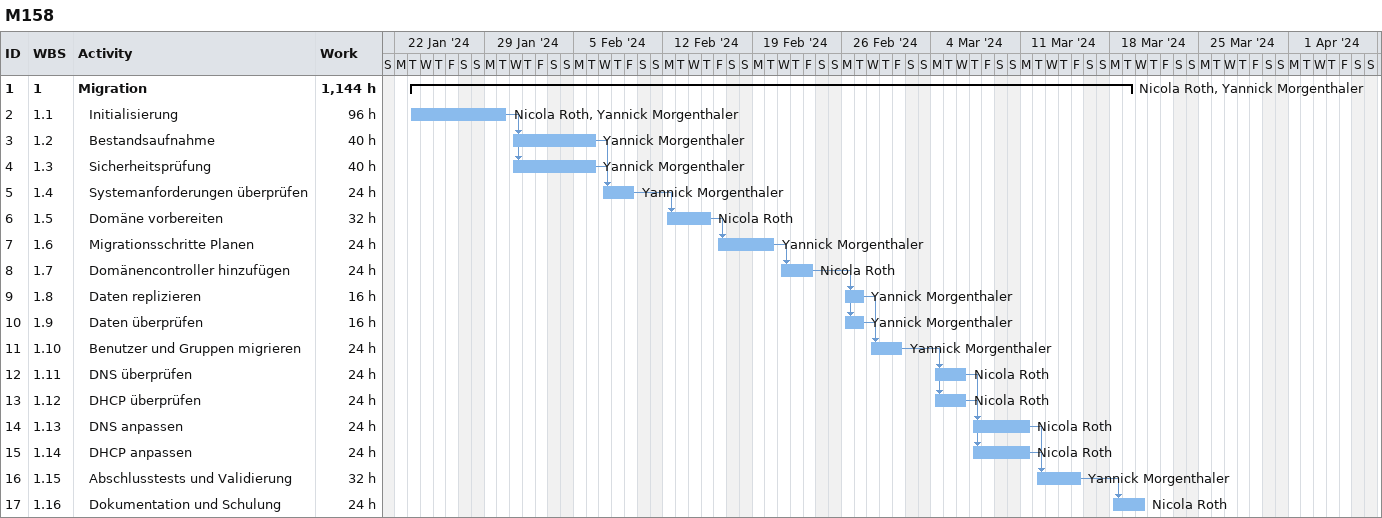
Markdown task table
M158

| ID | WBS | Task | Start | Finish | Predecessors | Resources | Work (h) |
|---|---|---|---|---|---|---|---|
| 1 | 1 | **Migration** | 2024-01-23 | 2024-03-19 |  | Nicola Roth, Yannick Morgenthaler | 1144 |
| 2 | 1.1 | Initialisierung | 2024-01-23 | 2024-01-30 |  | Nicola Roth, Yannick Morgenthaler | 96 |
| 3 | 1.2 | Bestandsaufnahme | 2024-01-31 | 2024-02-06 | 2 | Yannick Morgenthaler | 40 |
| 4 | 1.3 | Sicherheitsprüfung | 2024-01-31 | 2024-02-06 | 2 | Yannick Morgenthaler | 40 |
| 5 | 1.4 | Systemanforderungen überprüfen | 2024-02-07 | 2024-02-09 | 3, 4 | Yannick Morgenthaler | 24 |
| 6 | 1.5 | Domäne vorbereiten | 2024-02-12 | 2024-02-15 | 5 | Nicola Roth | 32 |
| 7 | 1.6 | Migrationsschritte Planen | 2024-02-16 | 2024-02-20 | 6 | Yannick Morgenthaler | 24 |
| 8 | 1.7 | Domänencontroller hinzufügen | 2024-02-21 | 2024-02-23 | 7 | Nicola Roth | 24 |
| 9 | 1.8 | Daten replizieren | 2024-02-26 | 2024-02-27 | 8 | Yannick Morgenthaler | 16 |
| 10 | 1.9 | Daten überprüfen | 2024-02-26 | 2024-02-27 | 8 | Yannick Morgenthaler | 16 |
| 11 | 1.10 | Benutzer und Gruppen migrieren | 2024-02-28 | 2024-03-01 | 9, 10 | Yannick Morgenthaler | 24 |
| 12 | 1.11 | DNS überprüfen | 2024-03-04 | 2024-03-06 | 11 | Nicola Roth | 24 |
| 13 | 1.12 | DHCP überprüfen | 2024-03-04 | 2024-03-06 | 11 | Nicola Roth | 24 |
| 14 | 1.13 | DNS anpassen | 2024-03-07 | 2024-03-11 | 12, 13 | Nicola Roth | 24 |
| 15 | 1.14 | DHCP anpassen | 2024-03-07 | 2024-03-11 | 12, 13 | Nicola Roth | 24 |
| 16 | 1.15 | Abschlusstests und Validierung | 2024-03-12 | 2024-03-15 | 14, 15 | Yannick Morgenthaler | 32 |
| 17 | 1.16 | Dokumentation und Schulung | 2024-03-18 | 2024-03-20 | 16 | Nicola Roth | 24 |
